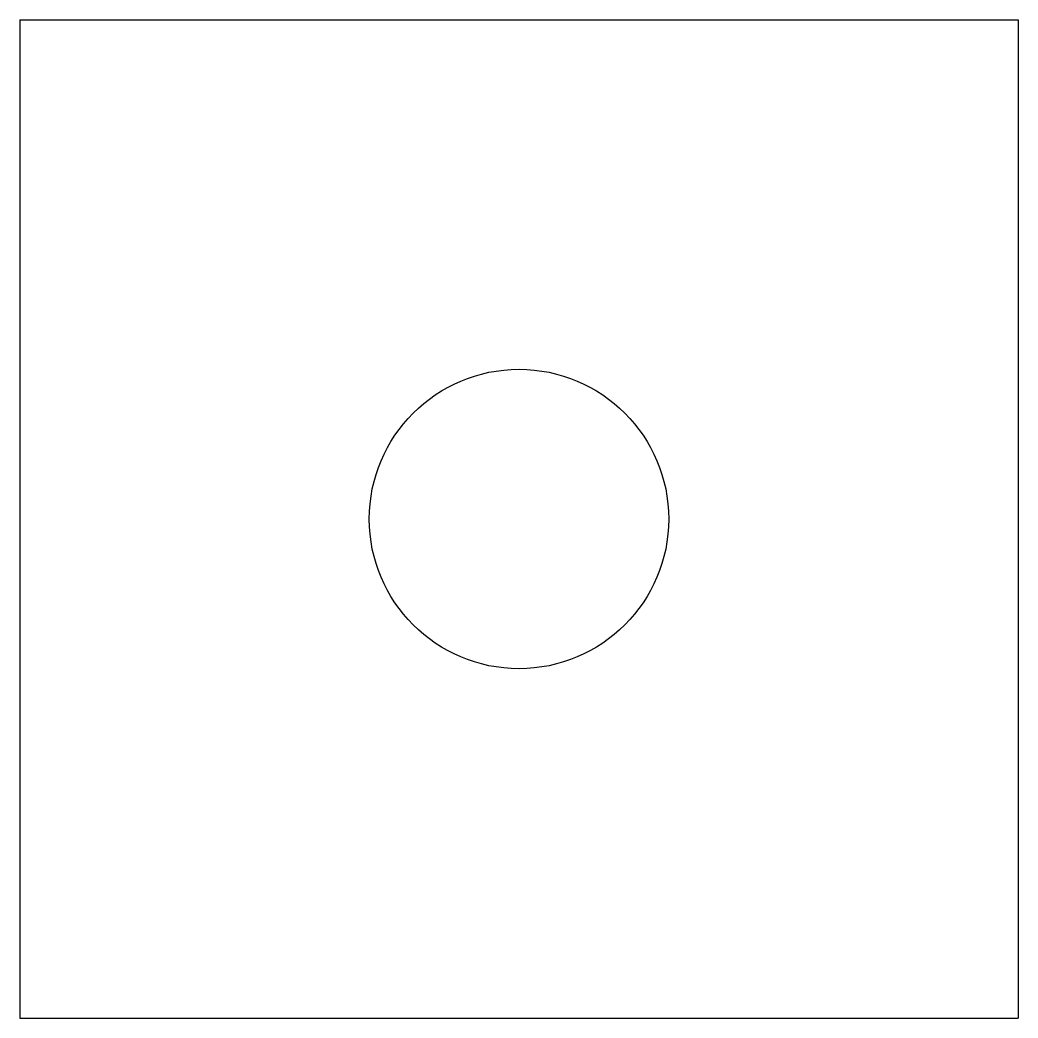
# Model space of a CAD drawing. Header units: millimetres. Extents: x 0 to 10, y 0 to 10.
import ezdxf

# ---------------------------------------------------------------- set-up
doc = ezdxf.new("R2010")
doc.units = ezdxf.units.MM
for name, color, linetype in [('SECTION_Z0p010', 7, 'CONTINUOUS'), ('SECTION_Z18p500', 7, 'CONTINUOUS'), ('SECTION_Z28p990', 7, 'CONTINUOUS'), ('SECTION_Z4p000', 7, 'CONTINUOUS')]:
    doc.layers.add(name, color=color, linetype=linetype)

msp = doc.modelspace()

# ---------------------------------------------------------------- linework, layer by layer
at = {"layer": 'SECTION_Z0p010'}
for p, q in [((0, 10, 0.01), (10, 10, 0.01)), ((0, 10, 0.01), (0, 0, 0.01)), ((10, 10, 0.01), (10, 0, 0.01)), ((0, 0, 0.01), (10, 0, 0.01))]:
    msp.add_line(p, q, dxfattribs=at)
msp.add_circle((5, 5, 0.01), 1.5, dxfattribs=at)
at = {"layer": 'SECTION_Z18p500'}
for p, q in [((0, 10, 18.5), (10, 10, 18.5)), ((0, 10, 18.5), (0, 0, 18.5)), ((10, 10, 18.5), (10, 0, 18.5)), ((0, 0, 18.5), (10, 0, 18.5))]:
    msp.add_line(p, q, dxfattribs=at)
at = {"layer": 'SECTION_Z28p990'}
for p, q in [((0, 10, 28.99), (10, 10, 28.99)), ((0, 10, 28.99), (0, 0, 28.99)), ((10, 10, 28.99), (10, 0, 28.99)), ((0, 0, 28.99), (10, 0, 28.99))]:
    msp.add_line(p, q, dxfattribs=at)
at = {"layer": 'SECTION_Z4p000'}
for p, q in [((0, 10, 4), (10, 10, 4)), ((0, 10, 4), (0, 0, 4)), ((10, 10, 4), (10, 0, 4)), ((0, 0, 4), (10, 0, 4))]:
    msp.add_line(p, q, dxfattribs=at)
msp.add_circle((5, 5, 4), 1.5, dxfattribs=at)

doc.saveas('drawing.dxf')
